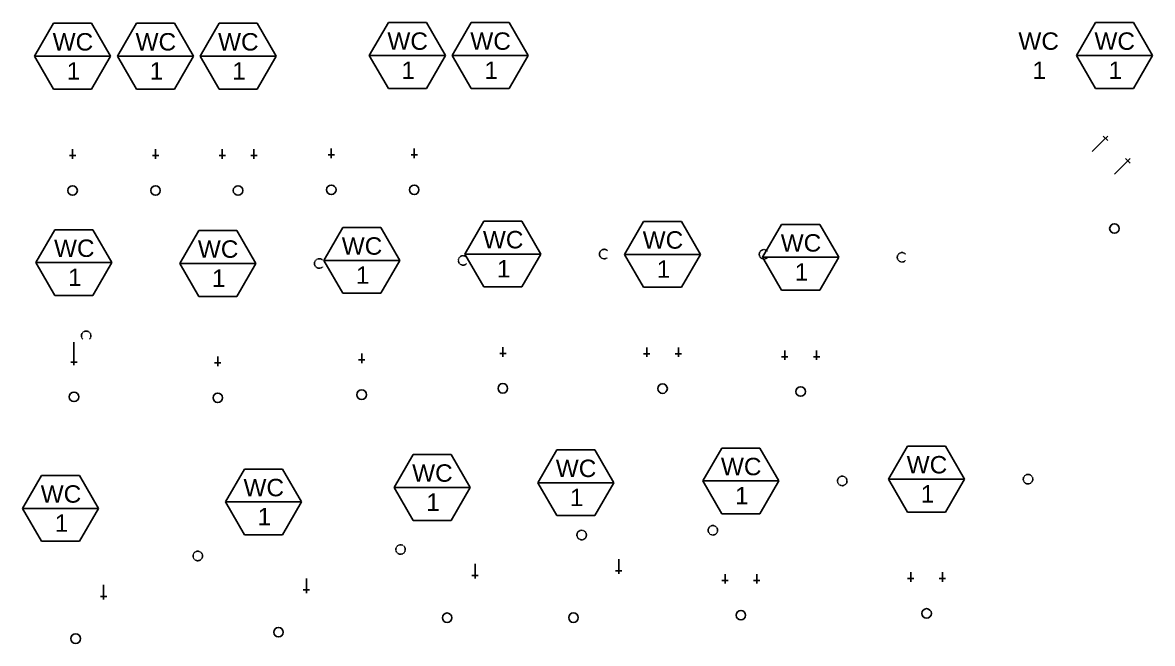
# Model space of a CAD drawing. Header units: inches. Extents: x -631 to 556, y -290 to 1591.
# Drawn here: x -430.9 to -74.3, y -289.6 to -93.6 of the extents above; entities that cross this region are included whole.
import ezdxf
from ezdxf.enums import TextEntityAlignment as Align

# ---------------------------------------------------------------- set-up
doc = ezdxf.new("R2010")
doc.units = ezdxf.units.IN
doc.header["$MEASUREMENT"] = 0
doc.linetypes.add('Vent', pattern=[0.1875, 0.125, -0.0625])
for name, color, linetype in [('PLUM-4TEXT', 2, 'Continuous'), ('PLUM-CW', 3, 'Cold_Water_Flow'), ('PLUM-HW', 2, 'Hot_Water_Flow'), ('PLUM-VENT', 5, 'Vent'), ('PLUM-WASTE_ABOVE', 4, 'Plum-Waste_Above'), ('PLUM-WASTE_BELOW', 6, 'Plum-Waste_Below')]:
    doc.layers.add(name, color=color, linetype=linetype)
doc.styles.get("Standard").update_dxf_attribs({"font": 'arial.ttf'})
doc.linetypes.add('Cold_Water_Flow', pattern='A,0.875,-0.125,0,-0.125,0.875,-0.125,["CW",Standard,S=0.1,R=0,X=-0.12585,Y=-0.05],-0.1,0.875,[1,GEC_FlowArrow.shx,S=0.0625,R=0,X=0,Y=0],0.5', length=3.6)
doc.linetypes.add('Hot_Water_Flow', pattern='A,0.8125,-0.125,0,-0.125,0,-0.125,0.875,-0.125,["HW",Standard,S=0.1,R=0,X=-0.12585,Y=-0.05],-0.1,0.875,[1,GEC_FlowArrow.shx,S=0.0625,R=0,X=0,Y=0],0.5', length=3.6625)
doc.linetypes.add('Plum-Waste_Above', pattern='A,1,[1,GEC_FlowArrow.shx,S=0.09375,R=0,X=0,Y=0],1', length=2)
doc.linetypes.add('Plum-Waste_Below', pattern='A,0.25,-0.125,0.25,-0.125,0.25,[1,GEC_FlowArrow.shx,S=0.09375,R=0,X=0,Y=0],-0.25,0.25,-0.125,0.25,-0.125', length=2)

# ---------------------------------------------------------------- blocks, each defined once
blk = doc.blocks.new('FU_10000')
for p, q in [((6, 10.39), (0, 0)), ((18, 10.39), (6, 10.39)), ((24, 0), (18, 10.39)), ((0, 0), (6, -10.39)), ((0, 0), (24, 0)), ((18, -10.39), (24, 0)), ((6, -10.39), (18, -10.39))]:
    blk.add_line(p, q)
at = {"flags": 1}
for tag, p in [('COLD_DIAMETER', (6.08, 14.37)), ('WASTE_DIAMETER', (6.08, 13.6)), ('STORM_DIAMETER', (6.06, 13.21)), ('WSFU', (6.08, 12.84)), ('CWSFU', (6.06, 12.51)), ('HWSFU', (6.08, 12.21)), ('DFU', (6.08, 11.91)), ('HOT_DIAMETER', (6.09, 13.99))]:
    blk.add_attdef(tag, p, '', height=0.2, dxfattribs=at)
blk.add_attdef('INDEX', text='', height=0.2, dxfattribs=at).set_placement((6.14, 14.9), align=Align.TOP_LEFT)
for tag, p in [('TAG_001', (5.7, 1.8)), ('TAG_002', (10.15, -7.39))]:
    blk.add_attdef(tag, p, '', height=5.5)
blk = doc.blocks.new('*U390')
for p, q in [((18, 40.78), (12, 30.39)), ((30, 40.78), (18, 40.78)), ((36, 30.39), (30, 40.78)), ((12, 30.39), (18, 20)), ((12, 30.39), (36, 30.39)), ((30, 20), (36, 30.39)), ((18, 20), (30, 20))]:
    blk.add_line(p, q)
at = {"layer": 'PLUM-HW'}
for p, q in [((0, 1), (0, 0)), ((0, 0), (0, -2)), ((-1, -1), (1, -1))]:
    blk.add_line(p, q, dxfattribs=at)
at = {"layer": 'PLUM-WASTE_BELOW'}
blk.add_circle((0, -12), 1.5, dxfattribs=at)
at = {"flags": 1}
for tag, p in [('COLD_DIAMETER', (-5.93, 43.32)), ('HOT_DIAMETER', (-5.92, 42.94)), ('STORM_DIAMETER', (-5.95, 42.15)), ('WASTE_DIAMETER', (-5.93, 42.54)), ('WSFU', (-5.93, 41.79)), ('CWSFU', (-5.95, 41.46)), ('HWSFU', (-5.93, 41.15)), ('DFU', (-5.93, 40.85))]:
    blk.add_attdef(tag, p, '', height=0.2, dxfattribs=at)
blk.add_attdef('INDEX', text='', height=0.2, dxfattribs=at).set_placement((-5.87, 43.85), align=Align.TOP_LEFT)
for tag, p in [('TAG_001', (17.7, 32.19)), ('TAG_002', (22.15, 23))]:
    blk.add_attdef(tag, p, '', height=5.5)
blk = doc.blocks.new('*U397')
for p, q in [((-6, 40.78), (-12, 30.39)), ((6, 40.78), (-6, 40.78)), ((12, 30.39), (6, 40.78)), ((-12, 30.39), (-6, 20)), ((-12, 30.39), (12, 30.39)), ((6, 20), (12, 30.39)), ((-6, 20), (6, 20))]:
    blk.add_line(p, q)
at = {"layer": 'PLUM-CW'}
for p, q in [((-2.12, 4.95), (-3.54, 3.54)), ((-2.12, 3.54), (-3.54, 4.95)), ((-7.03, 0.04), (-3.54, 3.54))]:
    blk.add_line(p, q, dxfattribs=at)
at = {"layer": 'PLUM-HW'}
for p, q in [((0.04, -7.03), (3.54, -3.54)), ((4.95, -2.12), (3.54, -3.54)), ((4.95, -3.54), (3.54, -2.12))]:
    blk.add_line(p, q, dxfattribs=at)
at = {"layer": 'PLUM-WASTE_BELOW'}
blk.add_circle((0, -24.23), 1.5, dxfattribs=at)
at = {"flags": 1}
for tag, p in [('WASTE_DIAMETER', (-5.85, 46.73)), ('STORM_DIAMETER', (-5.87, 46.34)), ('COLD_DIAMETER', (-5.85, 47.5)), ('HOT_DIAMETER', (-5.84, 47.12)), ('WSFU', (-5.85, 45.97)), ('CWSFU', (-5.87, 45.64)), ('HWSFU', (-5.85, 45.34)), ('DFU', (-5.85, 45.04))]:
    blk.add_attdef(tag, p, '', height=0.2, dxfattribs=at)
blk.add_attdef('INDEX', text='', height=0.2, dxfattribs=at).set_placement((-5.79, 48.03), align=Align.TOP_LEFT)
for tag, p in [('TAG_001', (-6.3, 32.19)), ('TAG_002', (-1.85, 23))]:
    blk.add_attdef(tag, p, '', height=5.5)
blk = doc.blocks.new('*U382')
for p, q in [((18, 40.78), (12, 30.39)), ((30, 40.78), (18, 40.78)), ((36, 30.39), (30, 40.78)), ((12, 30.39), (18, 20)), ((12, 30.39), (36, 30.39)), ((30, 20), (36, 30.39)), ((18, 20), (30, 20))]:
    blk.add_line(p, q)
at = {"layer": 'PLUM-CW'}
for p, q in [((0, 1), (0, 0)), ((0, 0), (0, -2)), ((-1, -1), (1, -1))]:
    blk.add_line(p, q, dxfattribs=at)
at = {"layer": 'PLUM-WASTE_BELOW'}
blk.add_circle((0, -12), 1.5, dxfattribs=at)
at = {"flags": 1}
blk.add_attdef('INDEX', text='', height=0.2, dxfattribs=at).set_placement((-6.03, 46.49), align=Align.TOP_LEFT)
for tag, p in [('WASTE_DIAMETER', (-6.09, 45.18)), ('STORM_DIAMETER', (-6.11, 44.79)), ('WSFU', (-6.09, 44.43)), ('CWSFU', (-6.11, 44.1)), ('COLD_DIAMETER', (-6.09, 45.95)), ('HWSFU', (-6.09, 43.79)), ('DFU', (-6.09, 43.49)), ('HOT_DIAMETER', (-6.08, 45.58))]:
    blk.add_attdef(tag, p, '', height=0.2, dxfattribs=at)
for tag, p in [('TAG_001', (17.7, 32.19)), ('TAG_002', (22.15, 23))]:
    blk.add_attdef(tag, p, '', height=5.5)
blk = doc.blocks.new('*U237')
for p, q in [((-6, 40.78), (-12, 30.39)), ((6, 40.78), (-6, 40.78)), ((12, 30.39), (6, 40.78)), ((-12, 30.39), (-6, 20)), ((-12, 30.39), (12, 30.39)), ((6, 20), (12, 30.39)), ((-6, 20), (6, 20))]:
    blk.add_line(p, q)
at = {"layer": 'PLUM-HW'}
for p, q in [((0, 1), (0, 0)), ((0, 0), (0, -2)), ((-1, -1), (1, -1))]:
    blk.add_line(p, q, dxfattribs=at)
at = {"layer": 'PLUM-WASTE_ABOVE'}
blk.add_circle((0, -12), 1.5, dxfattribs=at)
at = {"flags": 1}
for tag, p in [('COLD_DIAMETER', (-5.93, 43.32)), ('HOT_DIAMETER', (-5.92, 42.94)), ('STORM_DIAMETER', (-5.95, 42.15)), ('WASTE_DIAMETER', (-5.93, 42.54)), ('WSFU', (-5.93, 41.79)), ('CWSFU', (-5.95, 41.46)), ('HWSFU', (-5.93, 41.15)), ('DFU', (-5.93, 40.85))]:
    blk.add_attdef(tag, p, '', height=0.2, dxfattribs=at)
blk.add_attdef('INDEX', text='', height=0.2, dxfattribs=at).set_placement((-5.87, 43.85), align=Align.TOP_LEFT)
for tag, p in [('TAG_001', (-6.3, 32.19)), ('TAG_002', (-1.85, 23))]:
    blk.add_attdef(tag, p, '', height=5.5)
blk = doc.blocks.new('*U241')
for p, q in [((-6, 40.78), (-12, 30.39)), ((6, 40.78), (-6, 40.78)), ((12, 30.39), (6, 40.78)), ((-12, 30.39), (-6, 20)), ((-12, 30.39), (12, 30.39)), ((6, 20), (12, 30.39)), ((-6, 20), (6, 20))]:
    blk.add_line(p, q)
at = {"layer": 'PLUM-CW'}
for p, q in [((5, 1), (5, 0)), ((5, -2), (5, 0)), ((4, -1), (6, -1))]:
    blk.add_line(p, q, dxfattribs=at)
at = {"layer": 'PLUM-HW'}
for p, q in [((-5, 1), (-5, 0)), ((-5, -2), (-5, 0)), ((-6, -1), (-4, -1))]:
    blk.add_line(p, q, dxfattribs=at)
at = {"layer": 'PLUM-WASTE_ABOVE'}
blk.add_circle((0, -12), 1.5, dxfattribs=at)
at = {"flags": 1}
for tag, p in [('COLD_DIAMETER', (-5.93, 43.32)), ('HOT_DIAMETER', (-5.92, 42.94)), ('STORM_DIAMETER', (-5.95, 42.15)), ('WASTE_DIAMETER', (-5.93, 42.54)), ('WSFU', (-5.93, 41.79)), ('CWSFU', (-5.95, 41.46)), ('HWSFU', (-5.93, 41.15)), ('DFU', (-5.93, 40.85))]:
    blk.add_attdef(tag, p, '', height=0.2, dxfattribs=at)
blk.add_attdef('INDEX', text='', height=0.2, dxfattribs=at).set_placement((-5.87, 43.85), align=Align.TOP_LEFT)
for tag, p in [('TAG_001', (-6.3, 32.19)), ('TAG_002', (-1.85, 23))]:
    blk.add_attdef(tag, p, '', height=5.5)
blk = doc.blocks.new('*U233')
for p, q in [((-6, 40.78), (-12, 30.39)), ((6, 40.78), (-6, 40.78)), ((12, 30.39), (6, 40.78)), ((-12, 30.39), (-6, 20)), ((-12, 30.39), (12, 30.39)), ((6, 20), (12, 30.39)), ((-6, 20), (6, 20))]:
    blk.add_line(p, q)
at = {"layer": 'PLUM-CW'}
for p, q in [((0, 1), (0, 0)), ((0, 0), (0, -2)), ((-1, -1), (1, -1))]:
    blk.add_line(p, q, dxfattribs=at)
at = {"layer": 'PLUM-WASTE_ABOVE'}
blk.add_circle((0, -12), 1.5, dxfattribs=at)
at = {"flags": 1}
for tag, p in [('WASTE_DIAMETER', (-5.66, 44.89)), ('STORM_DIAMETER', (-5.67, 44.5)), ('WSFU', (-5.66, 44.14)), ('CWSFU', (-5.67, 43.81)), ('COLD_DIAMETER', (-5.66, 45.67)), ('HWSFU', (-5.66, 43.5)), ('DFU', (-5.66, 43.2)), ('HOT_DIAMETER', (-5.64, 45.29))]:
    blk.add_attdef(tag, p, '', height=0.2, dxfattribs=at)
blk.add_attdef('INDEX', text='', height=0.2, dxfattribs=at).set_placement((-5.59, 46.2), align=Align.TOP_LEFT)
for tag, p in [('TAG_001', (-6.3, 32.19)), ('TAG_002', (-1.85, 23))]:
    blk.add_attdef(tag, p, '', height=5.5)
blk = doc.blocks.new('*U253')
for p, q in [((-6, 40.78), (-12, 30.39)), ((6, 40.78), (-6, 40.78)), ((12, 30.39), (6, 40.78)), ((-12, 30.39), (-6, 20)), ((-12, 30.39), (12, 30.39)), ((6, 20), (12, 30.39)), ((-6, 20), (6, 20))]:
    blk.add_line(p, q)
at = {"layer": 'PLUM-CW'}
for p, q in [((0, 5.28), (0, 0)), ((0, 0), (0, -2)), ((-1, -1), (1, -1))]:
    blk.add_line(p, q, dxfattribs=at)
at = {"layer": 'PLUM-VENT'}
blk.add_arc((3.84, 7.28), 1.5, 315, 225, dxfattribs=at)
at = {"layer": 'PLUM-WASTE_ABOVE'}
blk.add_circle((0, -12), 1.5, dxfattribs=at)
at = {"flags": 1}
for tag, p in [('COLD_DIAMETER', (-5.93, 43.32)), ('HOT_DIAMETER', (-5.92, 42.94)), ('STORM_DIAMETER', (-5.95, 42.15)), ('WASTE_DIAMETER', (-5.93, 42.54)), ('WSFU', (-5.93, 41.79)), ('CWSFU', (-5.95, 41.46)), ('HWSFU', (-5.93, 41.15)), ('DFU', (-5.93, 40.85))]:
    blk.add_attdef(tag, p, '', height=0.2, dxfattribs=at)
blk.add_attdef('INDEX', text='', height=0.2, dxfattribs=at).set_placement((-5.87, 43.85), align=Align.TOP_LEFT)
for tag, p in [('TAG_001', (-6.3, 32.19)), ('TAG_002', (-1.85, 23))]:
    blk.add_attdef(tag, p, '', height=5.5)
blk = doc.blocks.new('*U289')
for p, q in [((-6, 40.78), (-12, 30.39)), ((6, 40.78), (-6, 40.78)), ((12, 30.39), (6, 40.78)), ((-12, 30.39), (-6, 20)), ((-12, 30.39), (12, 30.39)), ((6, 20), (12, 30.39)), ((-6, 20), (6, 20))]:
    blk.add_line(p, q)
at = {"layer": 'PLUM-HW'}
for p, q in [((0, 1), (0, 0)), ((0, 0), (0, -2)), ((-1, -1), (1, -1))]:
    blk.add_line(p, q, dxfattribs=at)
at = {"layer": 'PLUM-VENT'}
blk.add_arc((32, 30.39), 1.5, 45, 315, dxfattribs=at)
at = {"layer": 'PLUM-WASTE_ABOVE'}
blk.add_circle((0, -12), 1.5, dxfattribs=at)
at = {"flags": 1}
for tag, p in [('COLD_DIAMETER', (-5.93, 43.32)), ('HOT_DIAMETER', (-5.92, 42.94)), ('STORM_DIAMETER', (-5.95, 42.15)), ('WASTE_DIAMETER', (-5.93, 42.54)), ('WSFU', (-5.93, 41.79)), ('CWSFU', (-5.95, 41.46)), ('HWSFU', (-5.93, 41.15)), ('DFU', (-5.93, 40.85))]:
    blk.add_attdef(tag, p, '', height=0.2, dxfattribs=at)
blk.add_attdef('INDEX', text='', height=0.2, dxfattribs=at).set_placement((-5.87, 43.85), align=Align.TOP_LEFT)
for tag, p in [('TAG_001', (-6.3, 32.19)), ('TAG_002', (-1.85, 23))]:
    blk.add_attdef(tag, p, '', height=5.5)
blk = doc.blocks.new('*U276')
for p, q in [((-6, 40.78), (-12, 30.39)), ((6, 40.78), (-6, 40.78)), ((12, 30.39), (6, 40.78)), ((-12, 30.39), (-6, 20)), ((-12, 30.39), (12, 30.39)), ((6, 20), (12, 30.39)), ((-6, 20), (6, 20))]:
    blk.add_line(p, q)
at = {"layer": 'PLUM-CW'}
for p, q in [((0, 1), (0, 0)), ((0, 0), (0, -2)), ((-1, -1), (1, -1))]:
    blk.add_line(p, q, dxfattribs=at)
at = {"layer": 'PLUM-VENT'}
blk.add_arc((32, 30.39), 1.5, 45, 315, dxfattribs=at)
at = {"layer": 'PLUM-WASTE_BELOW'}
blk.add_circle((0, -12), 1.5, dxfattribs=at)
at = {"flags": 1}
for tag, p in [('COLD_DIAMETER', (-5.93, 43.32)), ('HOT_DIAMETER', (-5.92, 42.94)), ('STORM_DIAMETER', (-5.95, 42.15)), ('WASTE_DIAMETER', (-5.93, 42.54)), ('WSFU', (-5.93, 41.79)), ('CWSFU', (-5.95, 41.46)), ('HWSFU', (-5.93, 41.15)), ('DFU', (-5.93, 40.85))]:
    blk.add_attdef(tag, p, '', height=0.2, dxfattribs=at)
blk.add_attdef('INDEX', text='', height=0.2, dxfattribs=at).set_placement((-5.87, 43.85), align=Align.TOP_LEFT)
for tag, p in [('TAG_001', (-6.3, 32.19)), ('TAG_002', (-1.85, 23))]:
    blk.add_attdef(tag, p, '', height=5.5)
blk = doc.blocks.new('*U266')
for p, q in [((-6, 40.78), (-12, 30.39)), ((6, 40.78), (-6, 40.78)), ((12, 30.39), (6, 40.78)), ((-12, 30.39), (-6, 20)), ((-12, 30.39), (12, 30.39)), ((6, 20), (12, 30.39)), ((-6, 20), (6, 20))]:
    blk.add_line(p, q)
at = {"layer": 'PLUM-HW'}
for p, q in [((0, 1), (0, 0)), ((0, 0), (0, -2)), ((-1, -1), (1, -1))]:
    blk.add_line(p, q, dxfattribs=at)
at = {"layer": 'PLUM-VENT'}
blk.add_arc((32, 30.39), 1.5, 45, 315, dxfattribs=at)
at = {"layer": 'PLUM-WASTE_BELOW'}
blk.add_circle((0, -12), 1.5, dxfattribs=at)
at = {"flags": 1}
for tag, p in [('COLD_DIAMETER', (-5.93, 43.32)), ('HOT_DIAMETER', (-5.92, 42.94)), ('STORM_DIAMETER', (-5.95, 42.15)), ('WASTE_DIAMETER', (-5.93, 42.54)), ('WSFU', (-5.93, 41.79)), ('CWSFU', (-5.95, 41.46)), ('HWSFU', (-5.93, 41.15)), ('DFU', (-5.93, 40.85))]:
    blk.add_attdef(tag, p, '', height=0.2, dxfattribs=at)
blk.add_attdef('INDEX', text='', height=0.2, dxfattribs=at).set_placement((-5.87, 43.85), align=Align.TOP_LEFT)
for tag, p in [('TAG_001', (-6.3, 32.19)), ('TAG_002', (-1.85, 23))]:
    blk.add_attdef(tag, p, '', height=5.5)
blk = doc.blocks.new('*U270')
for p, q in [((-6, 40.78), (-12, 30.39)), ((6, 40.78), (-6, 40.78)), ((12, 30.39), (6, 40.78)), ((-12, 30.39), (-6, 20)), ((-12, 30.39), (12, 30.39)), ((6, 20), (12, 30.39)), ((-6, 20), (6, 20))]:
    blk.add_line(p, q)
at = {"layer": 'PLUM-CW'}
for p, q in [((5, 1), (5, 0)), ((5, -2), (5, 0)), ((4, -1), (6, -1))]:
    blk.add_line(p, q, dxfattribs=at)
at = {"layer": 'PLUM-HW'}
for p, q in [((-5, 1), (-5, 0)), ((-5, -2), (-5, 0)), ((-6, -1), (-4, -1))]:
    blk.add_line(p, q, dxfattribs=at)
at = {"layer": 'PLUM-VENT'}
blk.add_arc((32, 30.39), 1.5, 45, 315, dxfattribs=at)
at = {"layer": 'PLUM-WASTE_BELOW'}
blk.add_circle((0, -12), 1.5, dxfattribs=at)
at = {"flags": 1}
for tag, p in [('COLD_DIAMETER', (-5.93, 43.32)), ('HOT_DIAMETER', (-5.92, 42.94)), ('STORM_DIAMETER', (-5.95, 42.15)), ('WASTE_DIAMETER', (-5.93, 42.54)), ('WSFU', (-5.93, 41.79)), ('CWSFU', (-5.95, 41.46)), ('HWSFU', (-5.93, 41.15)), ('DFU', (-5.93, 40.85))]:
    blk.add_attdef(tag, p, '', height=0.2, dxfattribs=at)
blk.add_attdef('INDEX', text='', height=0.2, dxfattribs=at).set_placement((-5.87, 43.85), align=Align.TOP_LEFT)
for tag, p in [('TAG_001', (-6.3, 32.19)), ('TAG_002', (-1.85, 23))]:
    blk.add_attdef(tag, p, '', height=5.5)
blk = doc.blocks.new('*U274')
for p, q in [((-6, 40.78), (-12, 30.39)), ((6, 40.78), (-6, 40.78)), ((12, 30.39), (6, 40.78)), ((-12, 30.39), (-6, 20)), ((-12, 30.39), (12, 30.39)), ((6, 20), (12, 30.39)), ((-6, 20), (6, 20))]:
    blk.add_line(p, q)
at = {"layer": 'PLUM-CW'}
for p, q in [((5, 1), (5, 0)), ((5, -2), (5, 0)), ((4, -1), (6, -1))]:
    blk.add_line(p, q, dxfattribs=at)
at = {"layer": 'PLUM-HW'}
for p, q in [((-5, 1), (-5, 0)), ((-5, -2), (-5, 0)), ((-6, -1), (-4, -1))]:
    blk.add_line(p, q, dxfattribs=at)
at = {"layer": 'PLUM-VENT'}
blk.add_arc((32, 30.39), 1.5, 45, 315, dxfattribs=at)
at = {"layer": 'PLUM-WASTE_ABOVE'}
blk.add_circle((0, -12), 1.5, dxfattribs=at)
at = {"flags": 1}
for tag, p in [('COLD_DIAMETER', (-5.93, 43.32)), ('HOT_DIAMETER', (-5.92, 42.94)), ('STORM_DIAMETER', (-5.95, 42.15)), ('WASTE_DIAMETER', (-5.93, 42.54)), ('WSFU', (-5.93, 41.79)), ('CWSFU', (-5.95, 41.46)), ('HWSFU', (-5.93, 41.15)), ('DFU', (-5.93, 40.85))]:
    blk.add_attdef(tag, p, '', height=0.2, dxfattribs=at)
blk.add_attdef('INDEX', text='', height=0.2, dxfattribs=at).set_placement((-5.87, 43.85), align=Align.TOP_LEFT)
for tag, p in [('TAG_001', (-6.3, 32.19)), ('TAG_002', (-1.85, 23))]:
    blk.add_attdef(tag, p, '', height=5.5)
blk = doc.blocks.new('*U299')
for p, q in [((-19.57, 37.15), (-25.57, 26.76)), ((-7.57, 37.15), (-19.57, 37.15)), ((-1.57, 26.76), (-7.57, 37.15)), ((-25.57, 26.76), (-19.57, 16.37)), ((-25.57, 26.76), (-1.57, 26.76)), ((-7.57, 16.37), (-1.57, 26.76)), ((-19.57, 16.37), (-7.57, 16.37))]:
    blk.add_line(p, q)
at = {"layer": 'PLUM-CW'}
for p, q in [((0, 2.64), (0, 0)), ((0, 0), (0, -2)), ((-1, -1), (1, -1))]:
    blk.add_line(p, q, dxfattribs=at)
at = {"layer": 'PLUM-VENT'}
blk.add_circle((29.72, 11.75), 1.5, dxfattribs=at)
at = {"layer": 'PLUM-WASTE_ABOVE'}
blk.add_circle((-8.81, -14.36), 1.5, dxfattribs=at)
at = {"flags": 1}
for tag, p in [('COLD_DIAMETER', (-5.93, 43.32)), ('HOT_DIAMETER', (-5.92, 42.94)), ('STORM_DIAMETER', (-5.95, 42.15)), ('WASTE_DIAMETER', (-5.93, 42.54)), ('WSFU', (-5.93, 41.79)), ('CWSFU', (-5.95, 41.46)), ('HWSFU', (-5.93, 41.15)), ('DFU', (-5.93, 40.85))]:
    blk.add_attdef(tag, p, '', height=0.2, dxfattribs=at)
blk.add_attdef('INDEX', text='', height=0.2, dxfattribs=at).set_placement((-5.87, 43.85), align=Align.TOP_LEFT)
for tag, p in [('TAG_001', (-19.86, 28.56)), ('TAG_002', (-15.41, 19.37))]:
    blk.add_attdef(tag, p, '', height=5.5)
blk = doc.blocks.new('*U302')
for p, q in [((-19.57, 37.15), (-25.57, 26.76)), ((-7.57, 37.15), (-19.57, 37.15)), ((-1.57, 26.76), (-7.57, 37.15)), ((-25.57, 26.76), (-19.57, 16.37)), ((-25.57, 26.76), (-1.57, 26.76)), ((-7.57, 16.37), (-1.57, 26.76)), ((-19.57, 16.37), (-7.57, 16.37))]:
    blk.add_line(p, q)
at = {"layer": 'PLUM-HW'}
for p, q in [((0, 2.64), (0, 0)), ((0, 0), (0, -2)), ((-1, -1), (1, -1))]:
    blk.add_line(p, q, dxfattribs=at)
at = {"layer": 'PLUM-VENT'}
blk.add_circle((29.72, 11.75), 1.5, dxfattribs=at)
at = {"layer": 'PLUM-WASTE_ABOVE'}
blk.add_circle((-8.81, -14.36), 1.5, dxfattribs=at)
at = {"flags": 1}
for tag, p in [('COLD_DIAMETER', (-5.93, 43.32)), ('HOT_DIAMETER', (-5.92, 42.94)), ('STORM_DIAMETER', (-5.95, 42.15)), ('WASTE_DIAMETER', (-5.93, 42.54)), ('WSFU', (-5.93, 41.79)), ('CWSFU', (-5.95, 41.46)), ('HWSFU', (-5.93, 41.15)), ('DFU', (-5.93, 40.85))]:
    blk.add_attdef(tag, p, '', height=0.2, dxfattribs=at)
blk.add_attdef('INDEX', text='', height=0.2, dxfattribs=at).set_placement((-5.87, 43.85), align=Align.TOP_LEFT)
for tag, p in [('TAG_001', (-19.86, 28.56)), ('TAG_002', (-15.41, 19.37))]:
    blk.add_attdef(tag, p, '', height=5.5)
blk = doc.blocks.new('*U305')
for p, q in [((-19.57, 37.15), (-25.57, 26.76)), ((-7.57, 37.15), (-19.57, 37.15)), ((-1.57, 26.76), (-7.57, 37.15)), ((-25.57, 26.76), (-19.57, 16.37)), ((-25.57, 26.76), (-1.57, 26.76)), ((-7.57, 16.37), (-1.57, 26.76)), ((-19.57, 16.37), (-7.57, 16.37))]:
    blk.add_line(p, q)
at = {"layer": 'PLUM-HW'}
for p, q in [((0, 2.64), (0, 0)), ((0, 0), (0, -2)), ((-1, -1), (1, -1))]:
    blk.add_line(p, q, dxfattribs=at)
at = {"layer": 'PLUM-VENT'}
blk.add_circle((33.65, 11.75), 1.5, dxfattribs=at)
at = {"layer": 'PLUM-WASTE_BELOW'}
blk.add_circle((-8.81, -14.36), 1.5, dxfattribs=at)
at = {"flags": 1}
for tag, p in [('COLD_DIAMETER', (-5.93, 43.32)), ('HOT_DIAMETER', (-5.92, 42.94)), ('STORM_DIAMETER', (-5.95, 42.15)), ('WASTE_DIAMETER', (-5.93, 42.54)), ('WSFU', (-5.93, 41.79)), ('CWSFU', (-5.95, 41.46)), ('HWSFU', (-5.93, 41.15)), ('DFU', (-5.93, 40.85))]:
    blk.add_attdef(tag, p, '', height=0.2, dxfattribs=at)
blk.add_attdef('INDEX', text='', height=0.2, dxfattribs=at).set_placement((-5.87, 43.85), align=Align.TOP_LEFT)
for tag, p in [('TAG_001', (-19.86, 28.56)), ('TAG_002', (-15.41, 19.37))]:
    blk.add_attdef(tag, p, '', height=5.5)
blk = doc.blocks.new('*U308')
for p, q in [((-19.57, 37.15), (-25.57, 26.76)), ((-7.57, 37.15), (-19.57, 37.15)), ((-1.57, 26.76), (-7.57, 37.15)), ((-25.57, 26.76), (-19.57, 16.37)), ((-25.57, 26.76), (-1.57, 26.76)), ((-7.57, 16.37), (-1.57, 26.76)), ((-19.57, 16.37), (-7.57, 16.37))]:
    blk.add_line(p, q)
at = {"layer": 'PLUM-CW'}
for p, q in [((0, 2.64), (0, 0)), ((0, 0), (0, -2)), ((-1, -1), (1, -1))]:
    blk.add_line(p, q, dxfattribs=at)
at = {"layer": 'PLUM-VENT'}
blk.add_circle((29.72, 11.75), 1.5, dxfattribs=at)
at = {"layer": 'PLUM-WASTE_BELOW'}
blk.add_circle((-14.29, -15.83), 1.5, dxfattribs=at)
at = {"flags": 1}
for tag, p in [('COLD_DIAMETER', (-5.93, 43.32)), ('HOT_DIAMETER', (-5.92, 42.94)), ('STORM_DIAMETER', (-5.95, 42.15)), ('WASTE_DIAMETER', (-5.93, 42.54)), ('WSFU', (-5.93, 41.79)), ('CWSFU', (-5.95, 41.46)), ('HWSFU', (-5.93, 41.15)), ('DFU', (-5.93, 40.85))]:
    blk.add_attdef(tag, p, '', height=0.2, dxfattribs=at)
blk.add_attdef('INDEX', text='', height=0.2, dxfattribs=at).set_placement((-5.87, 43.85), align=Align.TOP_LEFT)
for tag, p in [('TAG_001', (-19.86, 28.56)), ('TAG_002', (-15.41, 19.37))]:
    blk.add_attdef(tag, p, '', height=5.5)
blk = doc.blocks.new('*U311')
for p, q in [((-6, 40.78), (-12, 30.39)), ((6, 40.78), (-6, 40.78)), ((12, 30.39), (6, 40.78)), ((-12, 30.39), (-6, 20)), ((-12, 30.39), (12, 30.39)), ((6, 20), (12, 30.39)), ((-6, 20), (6, 20))]:
    blk.add_line(p, q)
at = {"layer": 'PLUM-CW'}
for p, q in [((5, 1), (5, 0)), ((5, -2), (5, 0)), ((4, -1), (6, -1))]:
    blk.add_line(p, q, dxfattribs=at)
at = {"layer": 'PLUM-HW'}
for p, q in [((-5, 1), (-5, 0)), ((-5, -2), (-5, 0)), ((-6, -1), (-4, -1))]:
    blk.add_line(p, q, dxfattribs=at)
at = {"layer": 'PLUM-VENT'}
blk.add_circle((32, 30.39), 1.5, dxfattribs=at)
at = {"layer": 'PLUM-WASTE_BELOW'}
blk.add_circle((0, -12), 1.5, dxfattribs=at)
at = {"flags": 1}
for tag, p in [('COLD_DIAMETER', (-5.93, 43.32)), ('HOT_DIAMETER', (-5.92, 42.94)), ('STORM_DIAMETER', (-5.95, 42.15)), ('WASTE_DIAMETER', (-5.93, 42.54)), ('WSFU', (-5.93, 41.79)), ('CWSFU', (-5.95, 41.46)), ('HWSFU', (-5.93, 41.15)), ('DFU', (-5.93, 40.85))]:
    blk.add_attdef(tag, p, '', height=0.2, dxfattribs=at)
blk.add_attdef('INDEX', text='', height=0.2, dxfattribs=at).set_placement((-5.87, 43.85), align=Align.TOP_LEFT)
for tag, p in [('TAG_001', (-6.3, 32.19)), ('TAG_002', (-1.85, 23))]:
    blk.add_attdef(tag, p, '', height=5.5)
blk = doc.blocks.new('*U314')
for p, q in [((-6, 40.78), (-12, 30.39)), ((6, 40.78), (-6, 40.78)), ((12, 30.39), (6, 40.78)), ((-12, 30.39), (-6, 20)), ((-12, 30.39), (12, 30.39)), ((6, 20), (12, 30.39)), ((-6, 20), (6, 20))]:
    blk.add_line(p, q)
at = {"layer": 'PLUM-CW'}
for p, q in [((5, 1), (5, 0)), ((5, -2), (5, 0)), ((4, -1), (6, -1))]:
    blk.add_line(p, q, dxfattribs=at)
at = {"layer": 'PLUM-HW'}
for p, q in [((-5, 1), (-5, 0)), ((-5, -2), (-5, 0)), ((-6, -1), (-4, -1))]:
    blk.add_line(p, q, dxfattribs=at)
at = {"layer": 'PLUM-VENT'}
blk.add_circle((32, 30.39), 1.5, dxfattribs=at)
at = {"layer": 'PLUM-WASTE_ABOVE'}
blk.add_circle((0, -12), 1.5, dxfattribs=at)
at = {"flags": 1}
for tag, p in [('COLD_DIAMETER', (-5.93, 43.32)), ('HOT_DIAMETER', (-5.92, 42.94)), ('STORM_DIAMETER', (-5.95, 42.15)), ('WASTE_DIAMETER', (-5.93, 42.54)), ('WSFU', (-5.93, 41.79)), ('CWSFU', (-5.95, 41.46)), ('HWSFU', (-5.93, 41.15)), ('DFU', (-5.93, 40.85))]:
    blk.add_attdef(tag, p, '', height=0.2, dxfattribs=at)
blk.add_attdef('INDEX', text='', height=0.2, dxfattribs=at).set_placement((-5.87, 43.85), align=Align.TOP_LEFT)
for tag, p in [('TAG_001', (-6.3, 32.19)), ('TAG_002', (-1.85, 23))]:
    blk.add_attdef(tag, p, '', height=5.5)

msp = doc.modelspace()

# ---------------------------------------------------------------- block references
at = {"layer": 'PLUM-4TEXT'}
for name, p in [('*U233', (-415.07, -134.6)), ('*U237', (-388.9, -134.6)), ('*U241', (-362.86, -134.6)), ('*U382', (-333.42, -134.38)), ('*U390', (-307.25, -134.38)), ('*U397', (-86.26, -134.38)), ('*U266', (-279.28, -197.06)), ('*U270', (-228.85, -197.15)), ('*U253', (-414.64, -199.76)), ('*U289', (-369.24, -200.03)), ('*U276', (-323.83, -199.06)), ('*U274', (-185.28, -198.08)), ('*U311', (-204.15, -268.68)), ('*U314', (-145.52, -268.11)), ('*U305', (-288.05, -267.11)), ('*U308', (-242.71, -265.62)), ('*U302', (-341.28, -271.69)), ('*U299', (-405.29, -273.72))]:
    msp.add_blockref(name, p, dxfattribs=at).add_auto_attribs({'TAG_001': 'WC', 'TAG_002': '1'})
ref = msp.add_blockref('FU_10000', (-98.26, -103.99), dxfattribs=at)
ref.add_attrib('TAG_001', 'WC', (-116.56, -102.19), dxfattribs={"layer": '0', "height": 5.5})
ref.add_attrib('TAG_002', '1', (-112.11, -111.38), dxfattribs={"layer": '0', "height": 5.5})

doc.saveas('drawing.dxf')
